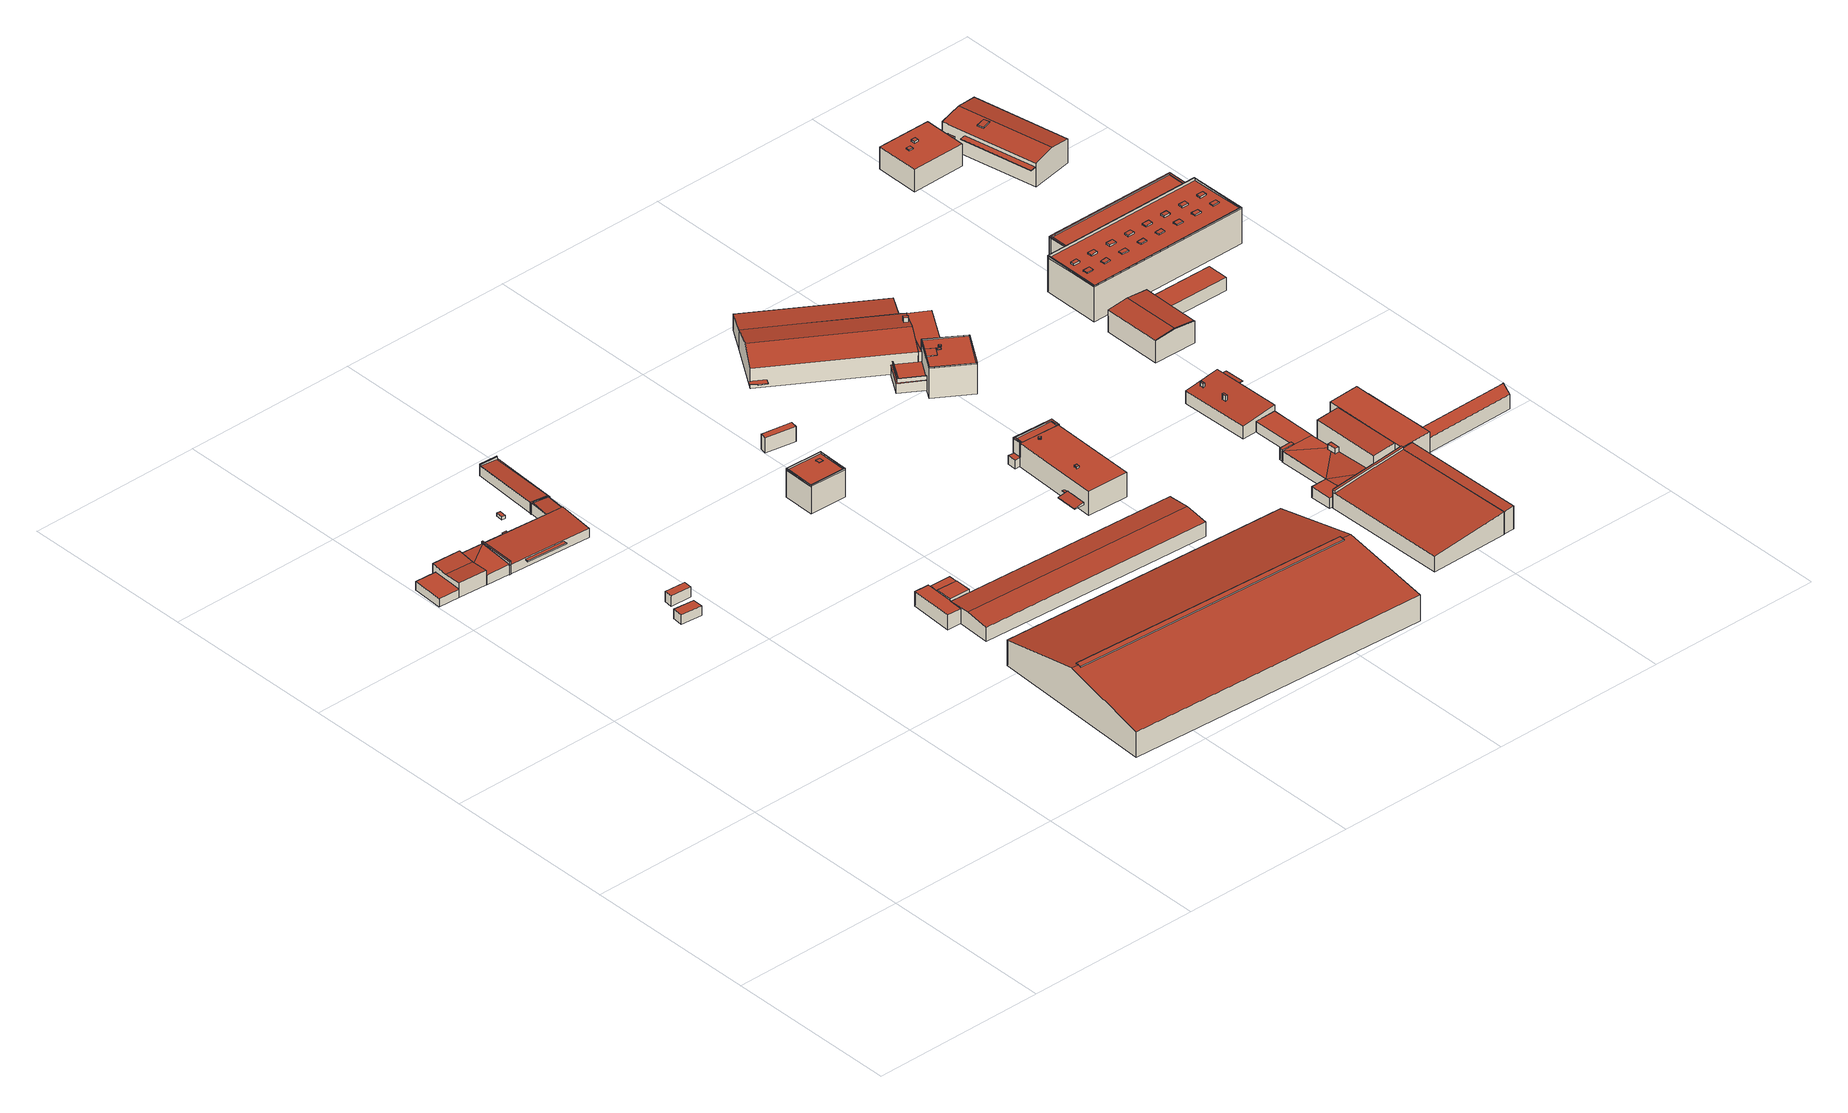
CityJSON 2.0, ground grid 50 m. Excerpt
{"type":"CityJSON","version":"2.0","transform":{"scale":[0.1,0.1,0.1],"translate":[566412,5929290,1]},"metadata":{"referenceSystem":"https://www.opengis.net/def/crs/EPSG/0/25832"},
"CityObjects":{
"building1":{"type":"Building","attributes":{"Grundfläche 2D":"17.798825","Grundhöhe NN":"1.936"},"geometry":[{"type":"Solid","lod":"3","boundaries":[[[[0,1,2,3]],[[4,5,3,2]],[[5,6,0,3]],[[6,7,1,0]],[[7,4,2,1]],[[7,6,5,4]]]],"semantics":{"surfaces":[{"type":"RoofSurface"},{"type":"WallSurface"},{"type":"GroundSurface"}],"values":[[0,1,1,1,1,2]]}}]},
"building2":{"type":"Building","attributes":{"Grundfläche 2D":"605.859063","Grundhöhe NN":"1.750"},"children":["building2-1","building2-2","building2-3","building2-4","building2-5"],"geometry":[{"type":"Solid","lod":"3","boundaries":[[[[8,9,10,11,12,13]],[[14,10,15,16]],[[14,11,10]],[[17,18,14]],[[14,18,19,11]],[[18,20,21,22]],[[19,18,22,21,23,11]],[[24,23,21]],[[25,11,23]],[[26,27,28,29,30,31,32,33,34,35]],[[35,34,36,37]],[[28,27,26,38,39,40]],[[41,42,43,44]],[[42,45,46,47,43]],[[48,49,32]],[[50,16,51]],[[51,16,15,52,48,32]],[[35,53,54]],[[55,56,35,54,57]],[[58,59,60,61]],[[26,62,63,38]],[[64,35,37,65]],[[39,38,63,66]],[[40,39,66,67]],[[29,28,40,67,68,30]],[[30,68,69,51,31]],[[70,71,34,33,32]],[[31,51,32]],[[36,34,71,72]],[[37,36,72,65]],[[73,74,46,45,42,41,57,54,53]],[[47,46,74,75]],[[61,44,43,47,75,76,58]],[[41,44,61,77,78,57]],[[50,51,69,79]],[[16,50,79,80]],[[10,52,15]],[[52,10,9,48]],[[48,9,8,49]],[[49,8,81,70,32]],[[57,78,82,55]],[[55,82,62,26,56]],[[35,56,26]],[[53,35,64,73]],[[8,13,83,81]],[[16,80,84,14]],[[17,14,84,85]],[[20,18,17,85,86]],[[21,20,86,87]],[[24,21,87,88]],[[89,25,23,24,88,90]],[[11,25,89,91]],[[12,11,91,92]],[[13,12,92,83]],[[59,58,76,93]],[[60,59,93,94]],[[61,60,94,77]],[[62,82,78,77,94,93,76,75,74,73,64,65,72,71,70,81,83,92,91,89,90,88,87,86,85,84,80,79,69,68,67,66,63]]]],"semantics":{"surfaces":[{"type":"RoofSurface"},{"type":"WallSurface"},{"type":"GroundSurface"}],"values":[[0,0,0,0,0,0,0,0,0,0,0,0,0,0,0,0,0,0,0,0,1,1,1,1,1,1,1,1,1,1,1,1,1,1,1,1,1,1,1,1,1,1,1,1,1,1,1,1,1,1,1,1,1,1,1,1,1,2]]}}]},
"building2-1":{"type":"BuildingInstallation","parents":["building2"],"geometry":[{"type":"MultiSurface","lod":"3","boundaries":[[[95,96,97,98]],[[99,100,97,96]],[[101,97,100,102,103,104]],[[16,14,19,96,95,98]],[[99,96,19,11,12,102,100]],[[12,13,103,102]],[[8,9,48,101,104,103,13]],[[97,101,48,9,10,52]],[[10,15,16,98,97,52]]],"semantics":{"surfaces":[{"type":"RoofSurface"},{"type":"WallSurface"}],"values":[0,0,0,1,1,1,1,1,1]}}]},
"building2-2":{"type":"BuildingInstallation","parents":["building2"],"geometry":[{"type":"MultiSurface","lod":"3","boundaries":[[[105,106,107]],[[108,107,106]],[[24,23,106,105]],[[23,109,108,106]],[[107,108,109,22]],[[107,22,21,24,105]]],"semantics":{"surfaces":[{"type":"RoofSurface"},{"type":"WallSurface"}],"values":[0,0,1,1,1,1]}}]},
"building2-3":{"type":"BuildingInstallation","parents":["building2"],"geometry":[{"type":"MultiSurface","lod":"3","boundaries":[[[110,111,112,113,114,115]],[[38,39,110,115]],[[39,40,27,34,36,113,112,111,110]],[[36,37,114,113]],[[114,37,35,26,38,115]]],"semantics":{"surfaces":[{"type":"RoofSurface"},{"type":"WallSurface"}],"values":[0,1,1,1,1]}}]},
"building2-4":{"type":"BuildingInstallation","parents":["building2"],"geometry":[{"type":"MultiSurface","lod":"3","boundaries":[[[116,117,118,119]],[[120,121,118,117]],[[121,122,119,118]],[[122,123,116,119]],[[123,120,117,116]],[[120,123,122,121]]],"semantics":{"surfaces":[{"type":"RoofSurface"},{"type":"WallSurface"},{"type":"OuterCeilingSurface"}],"values":[0,1,1,1,1,2]}}]},
"building2-5":{"type":"BuildingInstallation","parents":["building2"],"geometry":[{"type":"MultiSurface","lod":"3","boundaries":[[[124,125,126,127]],[[128,129,127,126]],[[129,130,124,127]],[[130,131,125,124]],[[131,128,126,125]],[[131,130,129,128]]],"semantics":{"surfaces":[{"type":"RoofSurface"},{"type":"WallSurface"},{"type":"OuterCeilingSurface"}],"values":[0,1,1,1,1,2]}}]},
"building3":{"type":"Building","attributes":{"Grundfläche 2D":"14.186448","Grundhöhe NN":"1.881"},"geometry":[{"type":"Solid","lod":"3","boundaries":[[[[132,133,134,135]],[[136,137,135,134]],[[137,138,132,135]],[[138,139,133,132]],[[139,136,134,133]],[[139,138,137,136]]]],"semantics":{"surfaces":[{"type":"RoofSurface"},{"type":"WallSurface"},{"type":"GroundSurface"}],"values":[[0,1,1,1,1,2]]}}]},
"building4":{"type":"Building","attributes":{"Grundfläche 2D":"2.236184","Grundhöhe NN":"1.658"},"geometry":[{"type":"Solid","lod":"3","boundaries":[[[[140,141,142,143]],[[144,145,143,142]],[[145,146,140,143]],[[146,147,141,140]],[[147,144,142,141]],[[147,146,145,144]]]],"semantics":{"surfaces":[{"type":"RoofSurface"},{"type":"WallSurface"},{"type":"GroundSurface"}],"values":[[0,1,1,1,1,2]]}}]},
"building5":{"type":"Building","attributes":{"Grundfläche 2D":"44.106849","Grundhöhe NN":"2.629"},"geometry":[{"type":"Solid","lod":"3","boundaries":[[[[148,149,150,151]],[[152,153,154,155]],[[151,150,156,157]],[[151,157,158,154,148]],[[148,154,153,149]],[[149,153,159,156,150]],[[155,154,158,160]],[[152,155,160,161]],[[153,152,161,159]],[[157,156,159,161,160,158]]]],"semantics":{"surfaces":[{"type":"RoofSurface"},{"type":"WallSurface"},{"type":"GroundSurface"}],"values":[[0,0,1,1,1,1,1,1,1,2]]}}]},
"building6":{"type":"Building","attributes":{"Grundfläche 2D":"4169.720871","Grundhöhe NN":"2.519"},"geometry":[{"type":"Solid","lod":"3","boundaries":[[[[162,163,164,165]],[[166,167,168,169,170,171,172,173]],[[168,174,175,173,172,176,177,169]],[[167,166,163,162]],[[173,175,164,163,166]],[[165,164,175,174]],[[168,167,162,165,174]],[[171,170,178,179]],[[176,172,171,179,180]],[[177,176,180,181]],[[178,170,169,177,181]],[[179,178,181,180]]]],"semantics":{"surfaces":[{"type":"RoofSurface"},{"type":"WallSurface"},{"type":"GroundSurface"}],"values":[[0,0,0,1,1,1,1,1,1,1,1,2]]}}]},
"building7":{"type":"Building","attributes":{"Grundfläche 2D":"96.958695","Grundhöhe NN":"2.739"},"children":["building7-1","building7-2","building7-3"],"geometry":[{"type":"Solid","lod":"3","boundaries":[[[[182,183,184,185,186,187]],[[185,184,188,189]],[[190,187,186,185,189,191]],[[183,182,187,190,192]],[[184,183,192,188]],[[191,189,188,192,190]]]],"semantics":{"surfaces":[{"type":"RoofSurface"},{"type":"WallSurface"},{"type":"GroundSurface"}],"values":[[0,1,1,1,1,2]]}}]},
"building7-1":{"type":"BuildingInstallation","parents":["building7"],"geometry":[{"type":"MultiSurface","lod":"3","boundaries":[[[193,194,195,196,197,198,199,200]],[[185,186,194,193]],[[195,201,202,196]],[[202,203,197,196]],[[182,183,199,198]],[[183,184,200,199]],[[184,185,193,200]]],"semantics":{"surfaces":[{"type":"RoofSurface"},{"type":"WallSurface"}],"values":[0,1,1,1,1,1,1]}}]},
"building7-2":{"type":"BuildingInstallation","parents":["building7"],"geometry":[{"type":"MultiSurface","lod":"3","boundaries":[[[204,205,206,207]],[[208,209,207,206]],[[204,207,209,210]],[[205,204,210,211]],[[211,208,206,205]]],"semantics":{"surfaces":[{"type":"RoofSurface"},{"type":"WallSurface"}],"values":[0,1,1,1,1]}}]},
"building7-3":{"type":"BuildingInstallation","parents":["building7"],"geometry":[{"type":"MultiSurface","lod":"3","boundaries":[[[198,197,212,195,194,213]],[[186,187,213,194]],[[187,182,198,213]],[[212,197,203,214]],[[195,212,214,201]]],"semantics":{"surfaces":[{"type":"RoofSurface"},{"type":"WallSurface"}],"values":[0,1,1,1,1]}}]},
"building8":{"type":"Building","attributes":{"Grundfläche 2D":"969.971659","Grundhöhe NN":"2.629"},"geometry":[{"type":"Solid","lod":"3","boundaries":[[[[215,216,217,218]],[[219,217,216,220,221,222]],[[223,224,225,226,227,228,219]],[[215,218,229,230]],[[220,216,215,230,231]],[[220,231,232,221]],[[218,217,219,228,233,229]],[[222,223,219]],[[223,222,221,224]],[[224,221,232,234,225]],[[226,225,234,235]],[[227,226,235,236]],[[228,227,236,233]],[[236,235,234,232,231,230,229,233]]]],"semantics":{"surfaces":[{"type":"RoofSurface"},{"type":"WallSurface"},{"type":"GroundSurface"}],"values":[[0,0,0,1,1,1,1,1,1,1,1,1,1,2]]}}]},
"building9":{"type":"Building","attributes":{"Grundfläche 2D":"17.479853","Grundhöhe NN":"2.940"},"geometry":[{"type":"Solid","lod":"3","boundaries":[[[[237,238,239,240,241,242]],[[243,244,242,241]],[[244,245,237,242]],[[245,246,238,237]],[[246,247,239,238]],[[247,248,240,239]],[[248,243,241,240]],[[248,247,246,245,244,243]]]],"semantics":{"surfaces":[{"type":"RoofSurface"},{"type":"WallSurface"},{"type":"GroundSurface"}],"values":[[0,1,1,1,1,1,1,2]]}}]},
"building10":{"type":"Building","attributes":{"Grundfläche 2D":"356.182509","Grundhöhe NN":"2.690"},"children":["building10-1","building10-2","building10-3","building10-4","building10-5","building10-6"],"geometry":[{"type":"Solid","lod":"3","boundaries":[[[[249,250,251,252,253,254,255]],[[256,257,258]],[[259,260,256]],[[256,260,261,257]],[[262,263,264,265]],[[261,260,265,264,266,267,257]],[[268,269,270,271]],[[272,273,274,275,276]],[[260,259,272,276,250,249,255]],[[262,265,260,255,254,253]],[[277,251,250,276,278]],[[252,251,277,279]],[[270,280,281,262,253,252,279,282,271]],[[259,256,258,283,284,273,272]],[[263,262,281,285]],[[266,264,263,285,286]],[[258,257,267,266,286,283]],[[268,271,282,287]],[[269,268,287,288]],[[270,269,288,280]],[[274,273,284,289]],[[275,274,289,290]],[[275,290,278,276]],[[290,289,284,283,286,285,281,280,288,287,282,279,277,278]]]],"semantics":{"surfaces":[{"type":"RoofSurface"},{"type":"WallSurface"},{"type":"GroundSurface"}],"values":[[0,0,0,0,0,0,0,0,1,1,1,1,1,1,1,1,1,1,1,1,1,1,1,2]]}}]},
"building10-1":{"type":"BuildingInstallation","parents":["building10"],"geometry":[{"type":"MultiSurface","lod":"3","boundaries":[[[291,292,293,294,295,296,297,298,299,300,301,302]],[[303,304,295,294]],[[304,305,296,295]],[[305,306,297,296]],[[306,307,298,297]],[[307,308,299,298]],[[308,309,300,299]],[[309,310,301,300]],[[310,311,302,301]],[[311,312,291,302]],[[312,313,292,291]],[[313,314,293,292]],[[314,303,294,293]]],"semantics":{"surfaces":[{"type":"RoofSurface"},{"type":"WallSurface"}],"values":[0,1,1,1,1,1,1,1,1,1,1,1,1]}}]},
"building10-2":{"type":"BuildingInstallation","parents":["building10"],"geometry":[{"type":"MultiSurface","lod":"3","boundaries":[[[315,316,317,318,319]],[[320,321,315,319]],[[322,316,315,321]],[[317,316,322,323]],[[320,319,318,317,323,324]]],"semantics":{"surfaces":[{"type":"RoofSurface"},{"type":"WallSurface"}],"values":[0,1,1,1,1]}}]},
"building10-3":{"type":"BuildingInstallation","parents":["building10"],"geometry":[{"type":"MultiSurface","lod":"3","boundaries":[[[325,326,254,253,327,328,329,330,249,255,331]],[[263,264,266,328,327]],[[266,267,257,258,329,328]],[[258,256,259,249,330,329]],[[249,259,260,255]],[[331,255,260,261]],[[325,331,261,332]],[[332,333,265,254,326,325]],[[262,263,327,253,254,265]]],"semantics":{"surfaces":[{"type":"RoofSurface"},{"type":"WallSurface"}],"values":[0,1,1,1,1,1,1,1,1]}}]},
"building10-4":{"type":"BuildingInstallation","parents":["building10"],"geometry":[{"type":"MultiSurface","lod":"3","boundaries":[[[334,335,336,337]],[[338,339,334,337,340,341]],[[338,341,342,335,334,339,343,344]],[[336,335,342,345]],[[337,336,345,340]],[[341,340,345,342]]],"semantics":{"surfaces":[{"type":"RoofSurface"},{"type":"WallSurface"},{"type":"OuterCeilingSurface"}],"values":[0,1,1,1,1,2]}}]},
"building10-5":{"type":"BuildingInstallation","parents":["building10"],"geometry":[{"type":"MultiSurface","lod":"3","boundaries":[[[346,343,339,347]],[[339,338,348,347]],[[346,347,348,349]],[[343,346,349,344]],[[344,349,348,338]]],"semantics":{"surfaces":[{"type":"RoofSurface"},{"type":"WallSurface"},{"type":"OuterCeilingSurface"}],"values":[0,1,1,1,2]}}]},
"building10-6":{"type":"BuildingInstallation","parents":["building10"],"geometry":[{"type":"MultiSurface","lod":"3","boundaries":[[[350,351,352,353]],[[354,355,352,351]],[[356,357,350,353]],[[357,354,351,350]],[[355,356,353,352]],[[354,357,356,355]]],"semantics":{"surfaces":[{"type":"RoofSurface"},{"type":"WallSurface"},{"type":"OuterCeilingSurface"}],"values":[0,1,1,1,1,2]}}]},
"building11":{"type":"Building","attributes":{"Grundfläche 2D":"1257.896156","Grundhöhe NN":"2.705"},"children":["building11-1","building11-2","building11-3","building11-4","building11-5","building11-6","building11-7","building11-8","building11-9","building11-10"],"geometry":[{"type":"Solid","lod":"3","boundaries":[[[[358,359,360,361,362,363]],[[359,358,364,365,366,367]],[[368,369,370,371,372,373,374,375,376,377]],[[360,378,379,380,381,382,383,384]],[[378,385,386,379]],[[387,388,389,390,391,392,393,394]],[[395,396,397,398]],[[385,378,360,399,400,361,360,359,367,375,374]],[[397,363,362,361,400,401,398]],[[358,363,397,402,403,364]],[[377,376,375,367,366,365,364,403,404,405,368]],[[388,387,406,407]],[[408,390,389,388,407,409]],[[410,411,382,381,380,379,392,391,390,408,412]],[[370,413,406,387,394,393,392,379,386,373,372,371]],[[369,368,405,414]],[[370,369,414,413]],[[395,398,401,415]],[[396,395,415,416]],[[397,396,416,402]],[[385,374,373,386]],[[383,382,411,410,412,417,384]],[[360,384,417,399]],[[406,413,414,405,404,403,402,416,415,401,400,399,417,412,408,409,407]]]],"semantics":{"surfaces":[{"type":"RoofSurface"},{"type":"WallSurface"},{"type":"GroundSurface"}],"values":[[0,0,0,0,0,0,0,1,1,1,1,1,1,1,1,1,1,1,1,1,1,1,1,2]]}}]},
"building11-1":{"type":"BuildingInstallation","parents":["building11"],"geometry":[{"type":"MultiSurface","lod":"3","boundaries":[[[418,419,420,421]],[[421,420,422,423]],[[423,424,418,421]],[[419,418,424,425]],[[425,422,420,419]]],"semantics":{"surfaces":[{"type":"RoofSurface"},{"type":"WallSurface"}],"values":[0,1,1,1,1]}}]},
"building11-2":{"type":"BuildingInstallation","parents":["building11"],"geometry":[{"type":"MultiSurface","lod":"3","boundaries":[[[426,427,428,429,430,431]],[[426,371,372,427]],[[372,432,428,427]],[[429,428,432,376]],[[377,430,429,376]],[[431,430,377,433]],[[426,431,433,371]]],"semantics":{"surfaces":[{"type":"RoofSurface"},{"type":"WallSurface"}],"values":[0,1,1,1,1,1,1]}}]},
"building11-3":{"type":"BuildingInstallation","parents":["building11"],"geometry":[{"type":"MultiSurface","lod":"3","boundaries":[[[434,435,436,437,438]],[[434,438,439,440]],[[441,436,435,434,440,442]],[[437,436,441,443]],[[438,437,443,439]]],"semantics":{"surfaces":[{"type":"RoofSurface"},{"type":"WallSurface"}],"values":[0,1,1,1,1]}}]},
"building11-4":{"type":"BuildingInstallation","parents":["building11"],"geometry":[{"type":"MultiSurface","lod":"3","boundaries":[[[444,445,446,447,448,449,450,451,452,453]],[[392,393,394,387,450,449,448,447]],[[387,388,451,450]],[[388,389,452,451]],[[453,454,455,444]],[[455,456,457,458,459,460,445,444]],[[391,392,447,446]]],"semantics":{"surfaces":[{"type":"RoofSurface"},{"type":"WallSurface"}],"values":[0,1,1,1,1,1,1]}}]},
"building11-5":{"type":"BuildingInstallation","parents":["building11"],"geometry":[{"type":"MultiSurface","lod":"3","boundaries":[[[461,462,463,464,465,466,467,468,469,470,471,472]],[[473,474,464,463]],[[474,475,465,464]],[[475,476,466,465]],[[476,477,467,466]],[[477,478,468,467]],[[478,479,469,468]],[[479,480,470,469]],[[480,481,471,470]],[[481,482,472,471]],[[482,483,461,472]],[[483,484,462,461]],[[484,473,463,462]]],"semantics":{"surfaces":[{"type":"RoofSurface"},{"type":"WallSurface"}],"values":[0,1,1,1,1,1,1,1,1,1,1,1,1]}}]},
"building11-6":{"type":"BuildingInstallation","parents":["building11"],"geometry":[{"type":"MultiSurface","lod":"3","boundaries":[[[446,445,485,486,453,452,487]],[[460,488,489,486,485,445]],[[453,486,489,454]],[[389,390,487,452]],[[390,391,446,487]]],"semantics":{"surfaces":[{"type":"RoofSurface"},{"type":"WallSurface"}],"values":[0,1,1,1,1]}}]},
"building11-7":{"type":"BuildingInstallation","parents":["building11"],"geometry":[{"type":"MultiSurface","lod":"3","boundaries":[[[490,491,458,457]],[[456,492,490,457]],[[492,493,491,490]],[[458,491,493,459]]],"semantics":{"surfaces":[{"type":"RoofSurface"},{"type":"WallSurface"}],"values":[0,1,1,1]}}]},
"building11-8":{"type":"BuildingInstallation","parents":["building11"],"geometry":[{"type":"MultiSurface","lod":"3","boundaries":[[[494,495,496,497,498]],[[496,495,499,500]],[[497,496,500,501]],[[498,497,501,502]],[[499,495,494,498,502,503]]],"semantics":{"surfaces":[{"type":"RoofSurface"},{"type":"WallSurface"}],"values":[0,1,1,1,1]}}]},
"building11-9":{"type":"BuildingInstallation","parents":["building11"],"geometry":[{"type":"MultiSurface","lod":"3","boundaries":[[[504,505,506,507,508,509,510,511]],[[512,513,508,507]],[[513,514,509,508]],[[514,515,510,509]],[[515,516,511,510]],[[516,517,504,511]],[[517,518,505,504]],[[518,519,506,505]],[[519,512,507,506]],[[519,518,517,516,515,514,513,512]]],"semantics":{"surfaces":[{"type":"RoofSurface"},{"type":"WallSurface"},{"type":"OuterCeilingSurface"}],"values":[0,1,1,1,1,1,1,1,1,2]}}]},
"building11-10":{"type":"BuildingInstallation","parents":["building11"],"geometry":[{"type":"MultiSurface","lod":"3","boundaries":[[[520,521,411,522]],[[411,410,523,522]],[[520,522,523,524]],[[521,520,524,525]],[[521,525,410,411]],[[410,525,524,523]]],"semantics":{"surfaces":[{"type":"RoofSurface"},{"type":"WallSurface"},{"type":"OuterCeilingSurface"}],"values":[0,1,1,1,1,2]}}]},
"building12":{"type":"Building","attributes":{"Grundfläche 2D":"808.235578","Grundhöhe NN":"2.108"},"geometry":[{"type":"Solid","lod":"3","boundaries":[[[[526,527,528,529,530,531,532,533,534,535,536]],[[537,538,537,539,540,541,542,543,544]],[[545,546,547,548,549,534,533,532,531,530]],[[549,541,535,534]],[[541,540,539,537,528,527,526,536,535]],[[545,530,529,528,537,538]],[[550,551,538,537,544,543,552]],[[545,538,551,553]],[[554,555,556,549,548,547,546,545,553,557]],[[542,541,549,556,558]],[[543,542,558,552]],[[550,552,558,556,555,554,557,553,551]]]],"semantics":{"surfaces":[{"type":"RoofSurface"},{"type":"WallSurface"},{"type":"GroundSurface"}],"values":[[0,0,1,1,1,1,1,1,1,1,1,2]]}}]},
"building13":{"type":"Building","attributes":{"Grundfläche 2D":"317.656885","Grundhöhe NN":"2.270"},"children":["building13-1"],"geometry":[{"type":"Solid","lod":"3","boundaries":[[[[559,560,561]],[[562,563,560,559,564]],[[564,565,566,567]],[[562,564,567,560,563]],[[568,560,567]],[[569,570,566,565,571,572,573]],[[574,560,575,576]],[[577,578,579,580]],[[561,574,581,582,559]],[[565,564,559,582,583]],[[568,567,584,585]],[[560,574,561]],[[586,560,568,585]],[[573,572,587,588]],[[569,573,588,589]],[[571,565,583,590]],[[572,571,590,587]],[[575,560,586,591]],[[576,575,591,592]],[[574,576,592,581]],[[577,567,566,578]],[[578,566,570,579]],[[593,580,579,570,569,589]],[[580,593,584,567,577]],[[590,583,582,581,592,591,586,585,584,593,589,588,587]]]],"semantics":{"surfaces":[{"type":"RoofSurface"},{"type":"WallSurface"},{"type":"GroundSurface"}],"values":[[0,0,0,0,0,0,0,0,1,1,1,1,1,1,1,1,1,1,1,1,1,1,1,1,2]]}}]},
"building13-1":{"type":"BuildingInstallation","parents":["building13"],"geometry":[{"type":"MultiSurface","lod":"3","boundaries":[[[594,595,596,597]],[[598,595,594,599,563]],[[598,600,596,595]],[[596,600,562,601,597]],[[601,599,594,597]]],"semantics":{"surfaces":[{"type":"RoofSurface"},{"type":"WallSurface"}],"values":[0,1,1,1,1]}}]},
"building14":{"type":"Building","attributes":{"Grundfläche 2D":"111.143037","Grundhöhe NN":"2.057"},"geometry":[{"type":"Solid","lod":"3","boundaries":[[[[538,543,602,603,604]],[[605,606,604,603]],[[606,551,538,604]],[[551,552,543,538]],[[543,552,607,605,603,602]],[[551,606,605,607,552]]]],"semantics":{"surfaces":[{"type":"RoofSurface"},{"type":"WallSurface"},{"type":"GroundSurface"}],"values":[[0,1,1,1,1,2]]}}]},
"building15":{"type":"Building","attributes":{"Grundfläche 2D":"207.792976","Grundhöhe NN":"2.448"},"children":["building15-1","building15-2","building15-3"],"geometry":[{"type":"Solid","lod":"3","boundaries":[[[[608,609,610,611,612]],[[610,609,613,614]],[[612,611,610,614,615]],[[608,612,615,616]],[[609,608,616,613]],[[614,613,616,615]]]],"semantics":{"surfaces":[{"type":"RoofSurface"},{"type":"WallSurface"},{"type":"GroundSurface"}],"values":[[0,1,1,1,1,2]]}}]},
"building15-1":{"type":"BuildingInstallation","parents":["building15"],"geometry":[{"type":"MultiSurface","lod":"3","boundaries":[[[617,618,619,620]],[[620,619,621,622]],[[617,620,622,623]],[[618,617,623,624]],[[619,618,624,621]]],"semantics":{"surfaces":[{"type":"RoofSurface"},{"type":"WallSurface"}],"values":[0,1,1,1,1]}}]},
"building15-2":{"type":"BuildingInstallation","parents":["building15"],"geometry":[{"type":"MultiSurface","lod":"3","boundaries":[[[625,626,627,628]],[[629,630,628,627]],[[625,628,630,631]],[[631,632,626,625]],[[627,626,632,629]]],"semantics":{"surfaces":[{"type":"RoofSurface"},{"type":"WallSurface"}],"values":[0,1,1,1,1]}}]},
"building15-3":{"type":"BuildingInstallation","parents":["building15"],"geometry":[{"type":"MultiSurface","lod":"3","boundaries":[[[633,634,635,636]],[[637,638,636,635]],[[638,639,633,636]],[[639,640,634,633]],[[640,637,635,634]],[[640,639,638,637]]],"semantics":{"surfaces":[{"type":"RoofSurface"},{"type":"WallSurface"},{"type":"OuterCeilingSurface"}],"values":[0,1,1,1,1,2]}}]},
"building16":{"type":"Building","attributes":{"Grundfläche 2D":"418.173116","Grundhöhe NN":"2.262"},"geometry":[{"type":"Solid","lod":"3","boundaries":[[[[641,642,643,644]],[[645,641,646]],[[646,641,644]],[[647,648,649,650]],[[651,652,653]],[[654,655,653,652,656,657,658]],[[659,644,643,660]],[[646,644,659,661]],[[645,646,661,662]],[[641,645,662,663]],[[642,641,663,664]],[[647,650,665,666]],[[648,647,666,667]],[[649,648,667,668]],[[642,655,654,669,660,643]],[[653,655,642,664,670,651]],[[652,651,670,671]],[[656,652,671,672]],[[657,656,672,673]],[[649,668,674,658,657,673,665,650]],[[654,658,674,669]],[[662,661,659,660,669,674,668,667,666,665,673,672,671,670,664,663]]]],"semantics":{"surfaces":[{"type":"RoofSurface"},{"type":"WallSurface"},{"type":"GroundSurface"}],"values":[[0,0,0,0,0,0,1,1,1,1,1,1,1,1,1,1,1,1,1,1,1,2]]}}]},
"building17":{"type":"Building","attributes":{"Grundfläche 2D":"332.473673","Grundhöhe NN":"2.623"},"children":["building17-1"],"geometry":[{"type":"Solid","lod":"3","boundaries":[[[[675,676,677,678,679,680]],[[677,681,682,683,684,679,678]],[[685,686,687,688]],[[676,675,680,689,690]],[[681,677,676,690,691]],[[687,684,683,682,681,691,692,688]],[[679,684,687,693,689,680]],[[685,688,692,694]],[[686,685,694,695]],[[687,686,695,693]],[[695,694,692,691,690,689,693]]]],"semantics":{"surfaces":[{"type":"RoofSurface"},{"type":"WallSurface"},{"type":"GroundSurface"}],"values":[[0,0,0,1,1,1,1,1,1,1,2]]}}]},
"building17-1":{"type":"BuildingInstallation","parents":["building17"],"geometry":[{"type":"MultiSurface","lod":"3","boundaries":[[[696,697,681,682]],[[676,697,696,675]],[[696,682,678,675]],[[697,676,677,681]]],"semantics":{"surfaces":[{"type":"RoofSurface"},{"type":"WallSurface"}],"values":[0,0,1,1]}}]},
"building18":{"type":"Building","attributes":{"Grundfläche 2D":"1080.471074","Grundhöhe NN":"2.271"},"children":["building18-1","building18-2","building18-3","building18-4","building18-5","building18-6","building18-7","building18-8","building18-9","building18-10","building18-11","building18-12","building18-13","building18-14","building18-15","building18-16","building18-17"],"geometry":[{"type":"MultiSurface","lod":"3","boundaries":[[[698,699,700,701,702,703]],[[699,698,704,705,702,701,706]],[[707,708,709,710]],[[711,712,713,714,715,716,717,718,719,720]],[[721,722,723,724,725,726,727]],[[728,729,730,731,732,733]],[[731,700,699,733,732]],[[701,700,731,730]],[[734,735,703,702]],[[736,737,698,703,735]],[[737,738,704,698]],[[705,704,738,739]],[[740,734,702,705,739]],[[729,728,706,701,730]],[[728,733,699,706]],[[711,720,710,709]],[[707,710,720,719]],[[719,718,708,707]],[[741,742,723,722]],[[742,743,744,725,724,723]],[[744,745,726,725]],[[713,727,726,745,715,746,747,714]],[[713,712,721,727]],[[741,722,721,712,711,709,708,718,717,716,748,749,738,737,750,751]],[[739,738,749,752]],[[734,740,739,752,753]],[[735,734,753,754]],[[737,736,735,754,750]],[[745,744,755,756]],[[715,745,756,757]],[[716,715,757,748]],[[742,741,751,758]],[[744,743,742,758,759,755]],[[752,749,748,757,756,755,759,758,751,750,754,753]]],"semantics":{"surfaces":[{"type":"RoofSurface"},{"type":"WallSurface"},{"type":"GroundSurface"}],"values":[0,0,0,0,0,0,1,1,1,1,1,1,1,1,1,1,1,1,1,1,1,1,1,1,1,1,1,1,1,1,1,1,1,2]}}]},
"building18-1":{"type":"BuildingInstallation","parents":["building18"],"geometry":[{"type":"MultiSurface","lod":"3","boundaries":[[[760,761,762,763]],[[763,762,764,765]],[[760,763,765,766]],[[761,760,766,767]],[[762,761,767,764]]],"semantics":{"surfaces":[{"type":"RoofSurface"},{"type":"WallSurface"}],"values":[0,1,1,1,1]}}]},
"building18-2":{"type":"BuildingInstallation","parents":["building18"],"geometry":[{"type":"MultiSurface","lod":"3","boundaries":[[[768,769,770,771]],[[771,770,772,773]],[[768,771,773,774]],[[769,768,774,775]],[[770,769,775,772]]],"semantics":{"surfaces":[{"type":"RoofSurface"},{"type":"WallSurface"}],"values":[0,1,1,1,1]}}]},
"building18-3":{"type":"BuildingInstallation","parents":["building18"],"geometry":[{"type":"MultiSurface","lod":"3","boundaries":[[[776,777,778,779]],[[779,778,780,781]],[[776,779,781,782]],[[777,776,782,783]],[[778,777,783,780]]],"semantics":{"surfaces":[{"type":"RoofSurface"},{"type":"WallSurface"}],"values":[0,1,1,1,1]}}]},
"building18-4":{"type":"BuildingInstallation","parents":["building18"],"geometry":[{"type":"MultiSurface","lod":"3","boundaries":[[[784,785,786,787]],[[787,786,788,789]],[[784,787,789,790]],[[790,791,785,784]],[[791,788,786,785]]],"semantics":{"surfaces":[{"type":"RoofSurface"},{"type":"WallSurface"}],"values":[0,1,1,1,1]}}]},
"building18-5":{"type":"BuildingInstallation","parents":["building18"],"geometry":[{"type":"MultiSurface","lod":"3","boundaries":[[[792,793,794,795]],[[795,794,796,797]],[[792,795,797,798]],[[793,792,798,799]],[[794,793,799,796]]],"semantics":{"surfaces":[{"type":"RoofSurface"},{"type":"WallSurface"}],"values":[0,1,1,1,1]}}]},
"building18-6":{"type":"BuildingInstallation","parents":["building18"],"geometry":[{"type":"MultiSurface","lod":"3","boundaries":[[[800,801,802,803]],[[803,802,804,805]],[[800,803,805,806]],[[801,800,806,807]],[[802,801,807,804]]],"semantics":{"surfaces":[{"type":"RoofSurface"},{"type":"WallSurface"}],"values":[0,1,1,1,1]}}]},
"building18-7":{"type":"BuildingInstallation","parents":["building18"],"geometry":[{"type":"MultiSurface","lod":"3","boundaries":[[[808,809,810,811]],[[811,810,812,813]],[[808,811,813,814]],[[809,808,814,815]],[[810,809,815,812]]],"semantics":{"surfaces":[{"type":"RoofSurface"},{"type":"WallSurface"}],"values":[0,1,1,1,1]}}]},
"building18-8":{"type":"BuildingInstallation","parents":["building18"],"geometry":[{"type":"MultiSurface","lod":"3","boundaries":[[[816,817,818,819]],[[819,818,820,821]],[[816,819,821,822]],[[817,816,822,823]],[[818,817,823,820]]],"semantics":{"surfaces":[{"type":"RoofSurface"},{"type":"WallSurface"}],"values":[0,1,1,1,1]}}]},
"building18-9":{"type":"BuildingInstallation","parents":["building18"],"geometry":[{"type":"MultiSurface","lod":"3","boundaries":[[[824,825,826,827]],[[827,826,828,829]],[[824,827,829,830]],[[825,824,830,831]],[[826,825,831,828]]],"semantics":{"surfaces":[{"type":"RoofSurface"},{"type":"WallSurface"}],"values":[0,1,1,1,1]}}]},
"building18-10":{"type":"BuildingInstallation","parents":["building18"],"geometry":[{"type":"MultiSurface","lod":"3","boundaries":[[[832,833,834,835]],[[835,834,836,837]],[[832,835,837,838]],[[833,832,838,839]],[[834,833,839,836]]],"semantics":{"surfaces":[{"type":"RoofSurface"},{"type":"WallSurface"}],"values":[0,1,1,1,1]}}]},
"building18-11":{"type":"BuildingInstallation","parents":["building18"],"geometry":[{"type":"MultiSurface","lod":"3","boundaries":[[[840,841,842,843]],[[843,842,844,845]],[[840,843,845,846]],[[841,840,846,847]],[[842,841,847,844]]],"semantics":{"surfaces":[{"type":"RoofSurface"},{"type":"WallSurface"}],"values":[0,1,1,1,1]}}]},
"building18-12":{"type":"BuildingInstallation","parents":["building18"],"geometry":[{"type":"MultiSurface","lod":"3","boundaries":[[[848,849,850,851]],[[852,853,851,850]],[[853,854,848,851]],[[849,848,854,855]],[[850,849,855,852]]],"semantics":{"surfaces":[{"type":"RoofSurface"},{"type":"WallSurface"}],"values":[0,1,1,1,1]}}]},
"building18-13":{"type":"BuildingInstallation","parents":["building18"],"geometry":[{"type":"MultiSurface","lod":"3","boundaries":[[[856,857,858,859]],[[859,858,860,861]],[[856,859,861,862]],[[857,856,862,863]],[[858,857,863,860]]],"semantics":{"surfaces":[{"type":"RoofSurface"},{"type":"WallSurface"}],"values":[0,1,1,1,1]}}]},
"building18-14":{"type":"BuildingInstallation","parents":["building18"],"geometry":[{"type":"MultiSurface","lod":"3","boundaries":[[[864,865,866,867]],[[867,866,868,869]],[[864,867,869,870]],[[865,864,870,871]],[[866,865,871,868]]],"semantics":{"surfaces":[{"type":"RoofSurface"},{"type":"WallSurface"}],"values":[0,1,1,1,1]}}]},
"building18-15":{"type":"BuildingInstallation","parents":["building18"],"geometry":[{"type":"MultiSurface","lod":"3","boundaries":[[[872,873,874,875]],[[875,874,876,877]],[[872,875,877,878]],[[873,872,878,879]],[[874,873,879,876]]],"semantics":{"surfaces":[{"type":"RoofSurface"},{"type":"WallSurface"}],"values":[0,1,1,1,1]}}]},
"building18-16":{"type":"BuildingInstallation","parents":["building18"],"geometry":[{"type":"MultiSurface","lod":"3","boundaries":[[[880,881,882,883]],[[883,882,884,885]],[[880,883,885,886]],[[881,880,886,887]],[[882,881,887,884]]],"semantics":{"surfaces":[{"type":"RoofSurface"},{"type":"WallSurface"}],"values":[0,1,1,1,1]}}]},
"building18-17":{"type":"BuildingInstallation","parents":["building18"],"geometry":[{"type":"MultiSurface","lod":"3","boundaries":[[[747,746,888,889]],[[717,889,888,716]],[[717,714,747,889]],[[715,716,888,746]]],"semantics":{"surfaces":[{"type":"RoofSurface"},{"type":"WallSurface"}],"values":[0,1,1,1]}}]},
"building19":{"type":"Building","attributes":{"Grundfläche 2D":"198.651856","Grundhöhe NN":"2.995"},"children":["building19-1","building19-2","building19-3","building19-4"],"geometry":[{"type":"Solid","lod":"3","boundaries":[[[[890,891,892,893]],[[894,895,896,897,898,899,900,901,902]],[[890,893,903,904]],[[891,890,904,905]],[[898,897,896,895,906,907,892,891,905,908]],[[893,892,907,903]],[[895,894,909,906]],[[899,898,908,910]],[[900,899,910,911]],[[901,900,911,912]],[[894,902,901,912,913,909]],[[906,909,913,912,911,910,908,905,904,903,907]]]],"semantics":{"surfaces":[{"type":"RoofSurface"},{"type":"WallSurface"},{"type":"GroundSurface"}],"values":[[0,0,1,1,1,1,1,1,1,1,1,2]]}}]},
"building19-1":{"type":"BuildingInstallation","parents":["building19"],"geometry":[{"type":"MultiSurface","lod":"3","boundaries":[[[914,915,916,917]],[[918,919,917,916]],[[914,917,919,920]],[[915,914,920,921]],[[921,918,916,915]]],"semantics":{"surfaces":[{"type":"RoofSurface"},{"type":"WallSurface"}],"values":[0,1,1,1,1]}}]},
"building19-2":{"type":"BuildingInstallation","parents":["building19"],"geometry":[{"type":"MultiSurface","lod":"3","boundaries":[[[922,923,924,925]],[[925,924,926,927]],[[922,925,927,928]],[[923,922,928,929]],[[924,923,929,926]]],"semantics":{"surfaces":[{"type":"RoofSurface"},{"type":"WallSurface"}],"values":[0,1,1,1,1]}}]},
"building19-3":{"type":"BuildingInstallation","parents":["building19"],"geometry":[{"type":"MultiSurface","lod":"3","boundaries":[[[930,931,932,933]],[[933,932,895,896]],[[930,933,896,902]],[[931,930,902,894]],[[932,931,894,895]]],"semantics":{"surfaces":[{"type":"RoofSurface"},{"type":"WallSurface"}],"values":[0,1,1,1,1]}}]},
"building19-4":{"type":"BuildingInstallation","parents":["building19"],"geometry":[{"type":"MultiSurface","lod":"3","boundaries":[[[934,935,936,937]],[[934,937,898,899]],[[935,934,899,900]],[[937,936,897,898]],[[936,935,900,897]]],"semantics":{"surfaces":[{"type":"RoofSurface"},{"type":"WallSurface"}],"values":[0,1,1,1,1]}}]},
"building20":{"type":"Building","attributes":{"Grundfläche 2D":"350.245214","Grundhöhe NN":"2.243"},"children":["building20-1","building20-2"],"geometry":[{"type":"Solid","lod":"3","boundaries":[[[[938,939,940,941,942,943]],[[941,944,945,942]],[[946,947,940,939,938,943,948,949]],[[944,941,940,947,950]],[[945,944,950,951]],[[948,943,942,945,951]],[[947,946,949,948,951,950]]]],"semantics":{"surfaces":[{"type":"RoofSurface"},{"type":"WallSurface"},{"type":"GroundSurface"}],"values":[[0,0,1,1,1,1,2]]}}]},
"building20-1":{"type":"BuildingInstallation","parents":["building20"],"geometry":[{"type":"MultiSurface","lod":"3","boundaries":[[[952,953,954,955]],[[955,954,956,957]],[[952,955,957,958]],[[953,952,958,959]],[[954,953,959,956]]],"semantics":{"surfaces":[{"type":"RoofSurface"},{"type":"WallSurface"}],"values":[0,1,1,1,1]}}]},
"building20-2":{"type":"BuildingInstallation","parents":["building20"],"geometry":[{"type":"MultiSurface","lod":"3","boundaries":[[[960,961,962,963]],[[964,965,963,962]],[[965,966,960,963]],[[966,967,961,960]],[[967,964,962,961]],[[967,966,965,964]]],"semantics":{"surfaces":[{"type":"RoofSurface"},{"type":"WallSurface"},{"type":"OuterCeilingSurface"}],"values":[0,1,1,1,1,2]}}]}
},
"vertices":[
[444,1178,37],[446,1207,37],[386,1212,37],[383,1183,37],[386,1212,9],[383,1183,9],[444,1178,9],[446,1207,9],
[421,1757,38],[426,1756,38],[426,1757,38],[422,1761,38],[420,1761,38],[420,1757,38],[474,1755,35],[450,1756,37],[474,1754,35],[478,1755,34],[478,1758,34],[474,1758,34],[490,1951,34],[488,1951,34],[487,1951,34],[436,1957,38],[488,1954,33],[435,1957,38],[217,1611,35],[220,1611,35],[264,1607,35],[381,1600,34],[460,1595,34],[468,1698,38],[417,1701,39],[307,1708,40],[226,1713,41],[223,1713,41],[226,1715,41],[223,1715,41],[217,1609,35],[220,1609,35],[220,1610,35],[147,1616,51],[150,1667,47],[68,1672,47],[65,1621,51],[153,1717,51],[153,1718,51],[71,1722,51],[426,1756,39],[421,1757,39],[469,1698,35],[468,1698,35],[426,1757,39],[153,1717,42],[150,1667,39],[147,1615,37],[217,1611,37],[147,1616,37],[71,1711,32],[9,1715,32],[3,1625,32],[65,1621,32],[217,1611,8],[217,1609,8],[223,1713,8],[223,1715,8],[220,1609,8],[220,1610,8],[460,1595,8],[468,1698,8],[417,1701,8],[226,1713,8],[226,1715,8],[153,1717,8],[153,1718,8],[71,1722,8],[71,1711,8],[65,1621,8],[147,1616,8],[469,1698,8],[474,1754,8],[421,1757,8],[147,1615,8],[420,1757,8],[474,1755,8],[478,1755,8],[490,1951,8],[488,1951,8],[488,1954,8],[435,1957,8],[436,1957,8],[422,1761,8],[420,1761,8],[9,1715,8],[3,1625,8],
[474,1755,37],[474,1758,37],[426,1757,41],[474,1754,37],[426,1760,41],[422,1761,41],[426,1756,41],[420,1761,41],[420,1757,41],[421,1757,41],
[488,1954,41],[436,1957,41],[487,1951,41],[436,1954,41],[436,1954,38],
[220,1609,46],[220,1610,46],[226,1713,46],[226,1715,46],[223,1715,46],[217,1609,46],
[295,1722,33],[294,1708,31],[307,1708,31],[308,1722,33],[294,1708,29],[307,1708,29],[308,1722,29],[295,1722,29],
[263,1596,33],[381,1588,33],[381,1600,33],[264,1607,33],[381,1600,31],[264,1607,31],[263,1596,31],[381,1588,31],
[417,1278,39],[415,1254,39],[475,1250,39],[477,1274,39],[475,1250,9],[477,1274,9],[417,1278,9],[415,1254,9],
[364,1787,16],[366,1807,16],[355,1808,16],[353,1788,16],[355,1808,7],[353,1788,7],[364,1787,7],[366,1807,7],
[955,834,47],[895,837,47],[893,789,47],[953,787,47],[896,862,45],[895,837,45],[955,834,45],[956,860,45],[893,789,16],[953,787,16],[955,834,16],[895,837,16],[956,860,16],[896,862,16],
[850,277,144],[1663,237,144],[1664,253,144],[851,294,144],[1663,237,141],[850,277,141],[851,286,143],[830,287,143],[818,45,91],[1695,2,91],[1690,244,143],[1664,245,143],[851,294,141],[1664,253,141],[1685,487,91],[842,529,91],[818,45,15],[1695,2,15],[1685,487,15],[842,529,15],
[1018,1385,97],[1018,1387,97],[911,1391,97],[908,1300,97],[909,1300,97],[1015,1296,97],[911,1391,17],[908,1300,17],[1015,1296,17],[909,1300,17],[1018,1387,17],
[908,1300,101],[909,1300,101],[909,1302,101],[912,1389,101],[1016,1385,101],[1018,1385,101],[1018,1387,101],[911,1391,101],[909,1302,97],[912,1389,97],[1016,1385,97],
[988,1371,99],[988,1359,99],[1000,1359,99],[1000,1370,99],[1000,1359,97],[1000,1370,97],[988,1371,97],[988,1359,97],
[1013,1299,101],[1015,1296,101],[1013,1299,97],
[1546,600,58],[1549,669,66],[873,702,66],[869,635,58],[876,768,59],[1553,735,58],[878,770,58],[876,770,58],[876,770,59],[878,770,59],[882,854,59],[840,856,59],[834,732,59],[874,730,59],[869,635,16],[1546,600,16],[1553,735,16],[878,770,16],[874,730,16],[882,854,16],[840,856,16],[834,732,16],
[1004,1573,63],[1004,1572,63],[995,1574,63],[992,1555,63],[1078,1541,63],[1082,1561,63],[1078,1541,19],[1082,1561,19],[1004,1573,19],[1004,1572,19],[995,1574,19],[992,1555,19],
[1410,1108,86],[1407,1108,86],[1396,850,88],[1514,845,88],[1525,1101,86],[1524,1101,86],[1414,1107,86],[1411,1133,82],[1415,1135,82],[1411,1135,82],[1410,1108,85],[1414,1107,82],[1415,1131,82],[1525,1101,82],[1528,1101,82],[1530,1126,82],[1524,1101,82],[1530,1130,82],[1525,1130,82],[1541,897,49],[1543,952,49],[1519,953,49],[1516,898,49],[1410,1108,42],[1411,1133,42],[1393,1134,42],[1392,1108,42],[1407,1108,42],[1396,850,17],[1407,1108,17],[1514,845,17],[1519,953,17],[1525,1101,17],[1516,898,17],[1411,1135,17],[1411,1133,17],[1528,1101,17],[1530,1130,17],[1541,897,17],[1543,952,17],[1393,1134,17],[1392,1108,17],
[1451,1087,91],[1453,1086,91],[1455,1085,91],[1456,1086,91],[1457,1087,91],[1458,1089,91],[1457,1091,91],[1456,1092,91],[1454,1093,91],[1452,1092,91],[1451,1091,91],[1450,1089,91],[1456,1086,86],[1457,1087,86],[1458,1089,86],[1457,1091,86],[1456,1092,86],[1454,1093,86],[1452,1092,86],[1451,1091,86],[1450,1089,86],[1451,1087,86],[1453,1086,86],[1455,1085,86],
[1438,948,92],[1437,938,92],[1445,938,92],[1445,946,92],[1445,947,92],[1445,947,87],[1438,948,87],[1437,938,87],[1445,938,87],[1445,946,87],
[1525,1127,86],[1524,1104,86],[1528,1101,86],[1530,1130,86],[1411,1135,86],[1411,1133,86],[1415,1131,86],[1525,1127,82],[1524,1104,82],
[1399,929,45],[1369,930,40],[1367,869,40],[1396,868,45],[1399,929,41],[1399,929,43],[1396,868,38],[1399,929,38],[1369,930,38],[1392,929,43],[1392,929,41],[1367,869,38],
[1393,941,43],[1400,941,43],[1400,941,41],[1393,941,41],
[1459,1138,65],[1459,1133,65],[1487,1132,65],[1487,1137,65],[1459,1133,63],[1487,1132,63],[1487,1137,63],[1459,1138,63],
[1186,1841,94],[1529,1625,94],[1571,1692,76],[1572,1693,76],[1557,1703,76],[1230,1911,76],[1144,1776,76],[1144,1775,76],[1430,1593,76],[1486,1557,76],[1430,1593,46],[1388,1527,46],[1451,1487,46],[1453,1490,46],[1454,1493,46],[1494,1553,46],[1486,1558,46],[1486,1557,46],[1434,1590,46],[1433,1591,46],[1529,1625,76],[1496,1556,76],[1497,1556,76],[1505,1550,76],[1539,1528,78],[1577,1587,78],[1622,1659,78],[1486,1558,76],[1494,1553,76],[1433,1459,106],[1530,1395,106],[1531,1396,106],[1593,1492,106],[1497,1556,106],[1496,1556,106],[1454,1493,106],[1453,1490,106],[1601,1772,64],[1274,1980,64],[1230,1911,72],[1557,1703,72],[1571,1692,17],[1572,1693,17],[1557,1703,17],[1230,1911,17],[1144,1776,17],[1144,1775,17],[1430,1593,17],[1433,1459,17],[1530,1395,17],[1593,1492,17],[1531,1396,17],[1539,1528,40],[1539,1528,53],[1539,1528,17],[1451,1487,17],[1388,1527,17],[1601,1772,17],[1274,1980,17],[1622,1659,17],
[1546,1659,100],[1536,1666,100],[1531,1658,100],[1541,1652,100],[1531,1658,87],[1541,1652,87],[1546,1659,85],[1536,1666,85],
[1453,1490,57],[1454,1493,57],[1395,1528,57],[1434,1590,57],[1433,1591,57],[1393,1528,57],[1395,1528,46],[1393,1528,46],
[1508,1554,88],[1507,1554,88],[1501,1558,88],[1499,1555,88],[1506,1551,88],[1506,1551,76],[1508,1554,76],[1501,1558,76],[1507,1554,76],[1499,1555,76],
[1434,1460,109],[1496,1555,109],[1497,1556,109],[1496,1556,109],[1454,1493,109],[1453,1490,109],[1433,1459,109],[1530,1395,109],[1531,1396,109],[1529,1397,109],[1529,1397,106],[1434,1460,106],[1460,1498,106],[1460,1498,108],[1476,1523,108],[1476,1523,106],[1496,1555,106],
[1512,1510,111],[1510,1510,111],[1509,1510,111],[1508,1509,111],[1507,1507,111],[1507,1505,111],[1508,1504,111],[1510,1504,111],[1512,1504,111],[1513,1505,111],[1514,1507,111],[1513,1508,111],[1509,1510,106],[1508,1509,106],[1507,1507,106],[1507,1505,106],[1508,1504,106],[1510,1504,106],[1512,1504,106],[1513,1505,106],[1514,1507,106],[1513,1508,106],[1512,1510,106],[1510,1510,106],
[1498,1554,109],[1592,1492,109],[1593,1492,109],[1498,1554,106],[1592,1492,106],
[1482,1484,108],[1498,1508,108],[1482,1484,106],[1498,1508,106],
[1505,1503,108],[1501,1506,108],[1498,1501,108],[1505,1496,108],[1508,1501,108],[1501,1506,106],[1498,1501,106],[1505,1496,106],[1508,1501,106],[1505,1503,106],
[1149,1755,40],[1147,1752,40],[1168,1739,40],[1177,1754,40],[1144,1775,40],[1143,1773,40],[1138,1776,40],[1132,1767,40],[1177,1754,38],[1144,1775,38],[1143,1773,38],[1138,1776,38],[1132,1767,38],[1149,1755,38],[1147,1752,38],[1168,1739,38],
[1605,1569,42],[1577,1587,53],[1568,1509,42],[1568,1509,40],[1605,1569,40],[1577,1587,40],
[1987,483,75],[1988,483,75],[2078,484,82],[2078,488,82],[2078,491,82],[1986,490,75],[1985,490,75],[1855,488,65],[1853,488,64],[1853,481,64],[1986,483,75],[2078,484,76],[2078,488,76],[1988,483,69],[1987,483,69],[1853,481,57],[1858,130,57],[2084,133,77],[2084,134,77],[2078,491,76],[1986,490,68],[1985,490,68],[1855,488,57],[1853,488,57],[2084,134,11],[2078,488,11],[2084,133,11],[2078,491,11],[1985,490,11],[1855,488,11],[1853,488,11],[1986,490,11],[1858,130,11],
[1985,490,52],[1890,551,45],[1891,489,46],[1982,633,47],[1972,624,47],[1984,635,47],[1984,706,44],[1927,705,45],[1890,705,45],[1888,705,45],[1925,717,45],[1927,717,45],[1985,706,44],[1984,838,45],[1923,837,45],[1891,489,45],[1843,550,45],[1844,488,45],[1890,705,47],[1927,705,47],[1927,717,47],[1890,716,47],[1891,489,13],[1985,490,13],[1984,706,13],[1890,705,13],[1888,705,13],[1890,551,13],[1984,838,13],[1923,837,13],[1925,717,13],[1985,706,13],[1843,550,13],[1844,488,13],[1890,716,13],
[1971,635,63],[1972,609,63],[1983,609,63],[1982,635,63],[1972,609,47],[1971,635,47],[1983,609,48],[1982,635,47],
[2085,133,77],[2115,133,79],[2110,488,79],[2115,133,11],[2110,488,11],[2085,133,11],
[1876,1036,51],[1880,836,51],[1984,838,63],[1981,980,63],[1980,1038,63],[1880,836,14],[1984,838,14],[1980,1038,14],[1876,1036,14],
[1914,935,72],[1919,936,72],[1919,947,72],[1914,947,72],[1919,947,56],[1914,947,55],[1914,935,55],[1919,936,56],
[1912,1012,66],[1917,1013,66],[1917,1024,66],[1912,1023,66],[1917,1024,56],[1912,1023,55],[1912,1012,55],[1917,1013,56],
[2010,981,45],[2008,1037,45],[1980,1036,47],[1981,980,47],[1980,1036,43],[1981,980,43],[2010,981,43],[2008,1037,43],
[2434,522,77],[2170,519,77],[2171,497,56],[2435,500,56],[2434,523,77],[2435,523,77],[2011,717,70],[2013,518,70],[2082,520,74],[2080,718,74],[2167,708,78],[2166,708,78],[2169,610,78],[2171,493,78],[2170,519,78],[2166,747,78],[2079,745,76],[2082,492,76],[2435,500,13],[2171,497,13],[2435,523,13],[2434,523,13],[2434,522,13],[2170,519,13],[2080,718,13],[2011,717,13],[2013,518,13],[2082,520,13],[2171,493,13],[2167,708,13],[2166,708,13],[2166,747,13],[2079,745,13],[2082,492,13],
[1932,1206,81],[1932,1203,81],[1994,1203,87],[1994,1205,87],[1994,1374,87],[1933,1374,81],[2056,1202,81],[2056,1205,81],[2056,1312,81],[2057,1373,81],[2256,1310,54],[2256,1371,54],[2057,1373,54],[2056,1312,54],[1933,1374,16],[1932,1203,16],[2056,1202,16],[2056,1312,16],[2057,1373,16],[2256,1310,16],[2256,1371,16],
[1994,1205,88],[1994,1203,88],
[2413,1597,119],[2412,1594,119],[2412,1432,119],[1941,1431,119],[1939,1430,119],[2414,1430,119],[1940,1597,119],[1940,1594,119],[1941,1594,119],[2150,1611,97],[2150,1597,106],[2253,1597,106],[2253,1611,97],[2253,1597,96],[2397,1597,96],[2397,1668,96],[2018,1668,96],[2015,1668,96],[2015,1597,96],[2018,1597,96],[2150,1597,96],[2150,1611,96],[2253,1611,96],[2397,1597,99],[2401,1597,99],[2401,1672,99],[2018,1672,99],[2014,1672,99],[2014,1668,99],[2397,1668,99],[1941,1594,112],[1941,1512,114],[1941,1431,116],[2412,1432,116],[2412,1514,114],[2412,1594,112],[1939,1430,116],[2414,1430,116],[2414,1514,114],[2413,1597,112],[1940,1597,112],[1940,1594,112],[1940,1512,114],[2401,1597,96],[2401,1672,96],[2018,1672,96],[2014,1672,96],[2014,1668,96],[2015,1668,98],[2018,1668,98],[2015,1597,13],[1940,1597,13],[2413,1597,13],[2401,1597,13],[1940,1594,13],[1939,1430,13],[2414,1430,13],[2014,1672,13],[2014,1668,13],[2015,1668,13],[2401,1672,13],[2018,1672,13],
[2039,1542,118],[2020,1542,118],[2020,1529,118],[2039,1529,118],[2020,1529,113],[2039,1529,113],[2039,1542,113],[2020,1542,113],
[2196,1496,118],[2196,1483,118],[2215,1483,118],[2215,1496,118],[2215,1483,115],[2215,1496,114],[2196,1496,114],[2196,1483,115],
[2078,1496,118],[2078,1483,118],[2098,1483,118],[2098,1496,118],[2098,1483,115],[2098,1496,114],[2078,1496,114],[2078,1483,115],
[2313,1542,118],[2313,1529,118],[2332,1529,118],[2332,1542,118],[2332,1529,113],[2332,1542,113],[2313,1542,113],[2313,1529,113],
[2255,1542,118],[2255,1529,118],[2273,1529,118],[2273,1542,118],[2273,1529,113],[2273,1542,113],[2255,1542,113],[2255,1529,113],
[2254,1496,118],[2255,1483,118],[2274,1483,118],[2273,1496,118],[2274,1483,115],[2273,1496,114],[2254,1496,114],[2255,1483,115],
[2312,1496,118],[2313,1483,118],[2332,1483,118],[2332,1496,118],[2332,1483,115],[2332,1496,114],[2312,1496,114],[2313,1483,115],
[1982,1541,118],[1963,1541,118],[1963,1529,118],[1982,1529,118],[1963,1529,113],[1982,1529,113],[1982,1541,113],[1963,1541,113],
[1964,1496,118],[1964,1483,118],[1983,1483,118],[1983,1496,118],[1983,1483,115],[1983,1496,114],[1964,1496,114],[1964,1483,115],
[2216,1542,118],[2196,1542,118],[2196,1529,118],[2216,1529,118],[2196,1529,114],[2216,1529,113],[2216,1542,113],[2196,1542,113],
[2020,1496,118],[2021,1483,118],[2039,1483,118],[2039,1497,118],[2039,1483,115],[2039,1497,114],[2020,1496,114],[2021,1483,115],
[2371,1542,118],[2371,1529,118],[2390,1530,118],[2390,1542,118],[2390,1530,113],[2390,1542,113],[2371,1542,113],[2371,1529,114],
[2138,1496,118],[2138,1483,118],[2157,1483,118],[2157,1496,118],[2157,1483,115],[2157,1496,114],[2138,1496,114],[2138,1483,115],
[2157,1542,118],[2138,1542,118],[2138,1529,118],[2157,1529,118],[2138,1529,113],[2157,1529,113],[2157,1542,113],[2138,1542,113],
[2099,1542,118],[2079,1542,118],[2079,1529,118],[2099,1529,118],[2079,1529,113],[2099,1529,113],[2099,1542,113],[2079,1542,113],
[2371,1496,118],[2371,1483,118],[2390,1483,118],[2390,1496,118],[2390,1483,115],[2390,1496,114],[2371,1496,114],[2371,1483,115],
[2015,1597,98],[2018,1597,98],
[1971,2103,85],[2125,2104,85],[2125,2228,85],[1971,2228,85],[2157,2191,54],[2125,2185,54],[2125,2184,54],[2125,2165,54],[2125,2164,54],[2150,2168,54],[2150,2169,54],[2161,2171,54],[2157,2189,54],[1971,2228,20],[1971,2103,20],[2125,2104,20],[2125,2185,20],[2125,2228,20],[2125,2164,20],[2157,2191,20],[2150,2168,20],[2150,2169,20],[2161,2171,20],[2157,2189,20],
[2054,2194,91],[2042,2194,91],[2042,2182,91],[2054,2182,91],[2042,2182,85],[2054,2182,85],[2054,2194,85],[2042,2194,85],
[2012,2179,89],[2012,2168,89],[2024,2168,89],[2024,2179,89],[2024,2168,85],[2024,2179,85],[2012,2179,85],[2012,2168,85],
[2157,2189,55],[2157,2191,55],[2125,2185,55],[2125,2184,55],
[2150,2168,55],[2150,2169,55],[2125,2165,55],[2125,2164,55],
[2157,2191,82],[2157,2189,82],[2206,1930,82],[2268,1942,92],[2216,2218,92],[2154,2207,82],[2328,1953,82],[2277,2230,82],[2157,2189,12],[2206,1930,12],[2154,2207,12],[2157,2191,12],[2328,1953,12],[2277,2230,12],
[2199,2132,90],[2203,2115,90],[2227,2120,93],[2223,2137,93],[2227,2120,91],[2223,2137,91],[2199,2132,87],[2203,2115,87],
[2188,1929,71],[2206,1932,71],[2167,2141,71],[2149,2137,71],[2167,2141,69],[2149,2137,69],[2188,1929,69],[2206,1932,69]
]}
